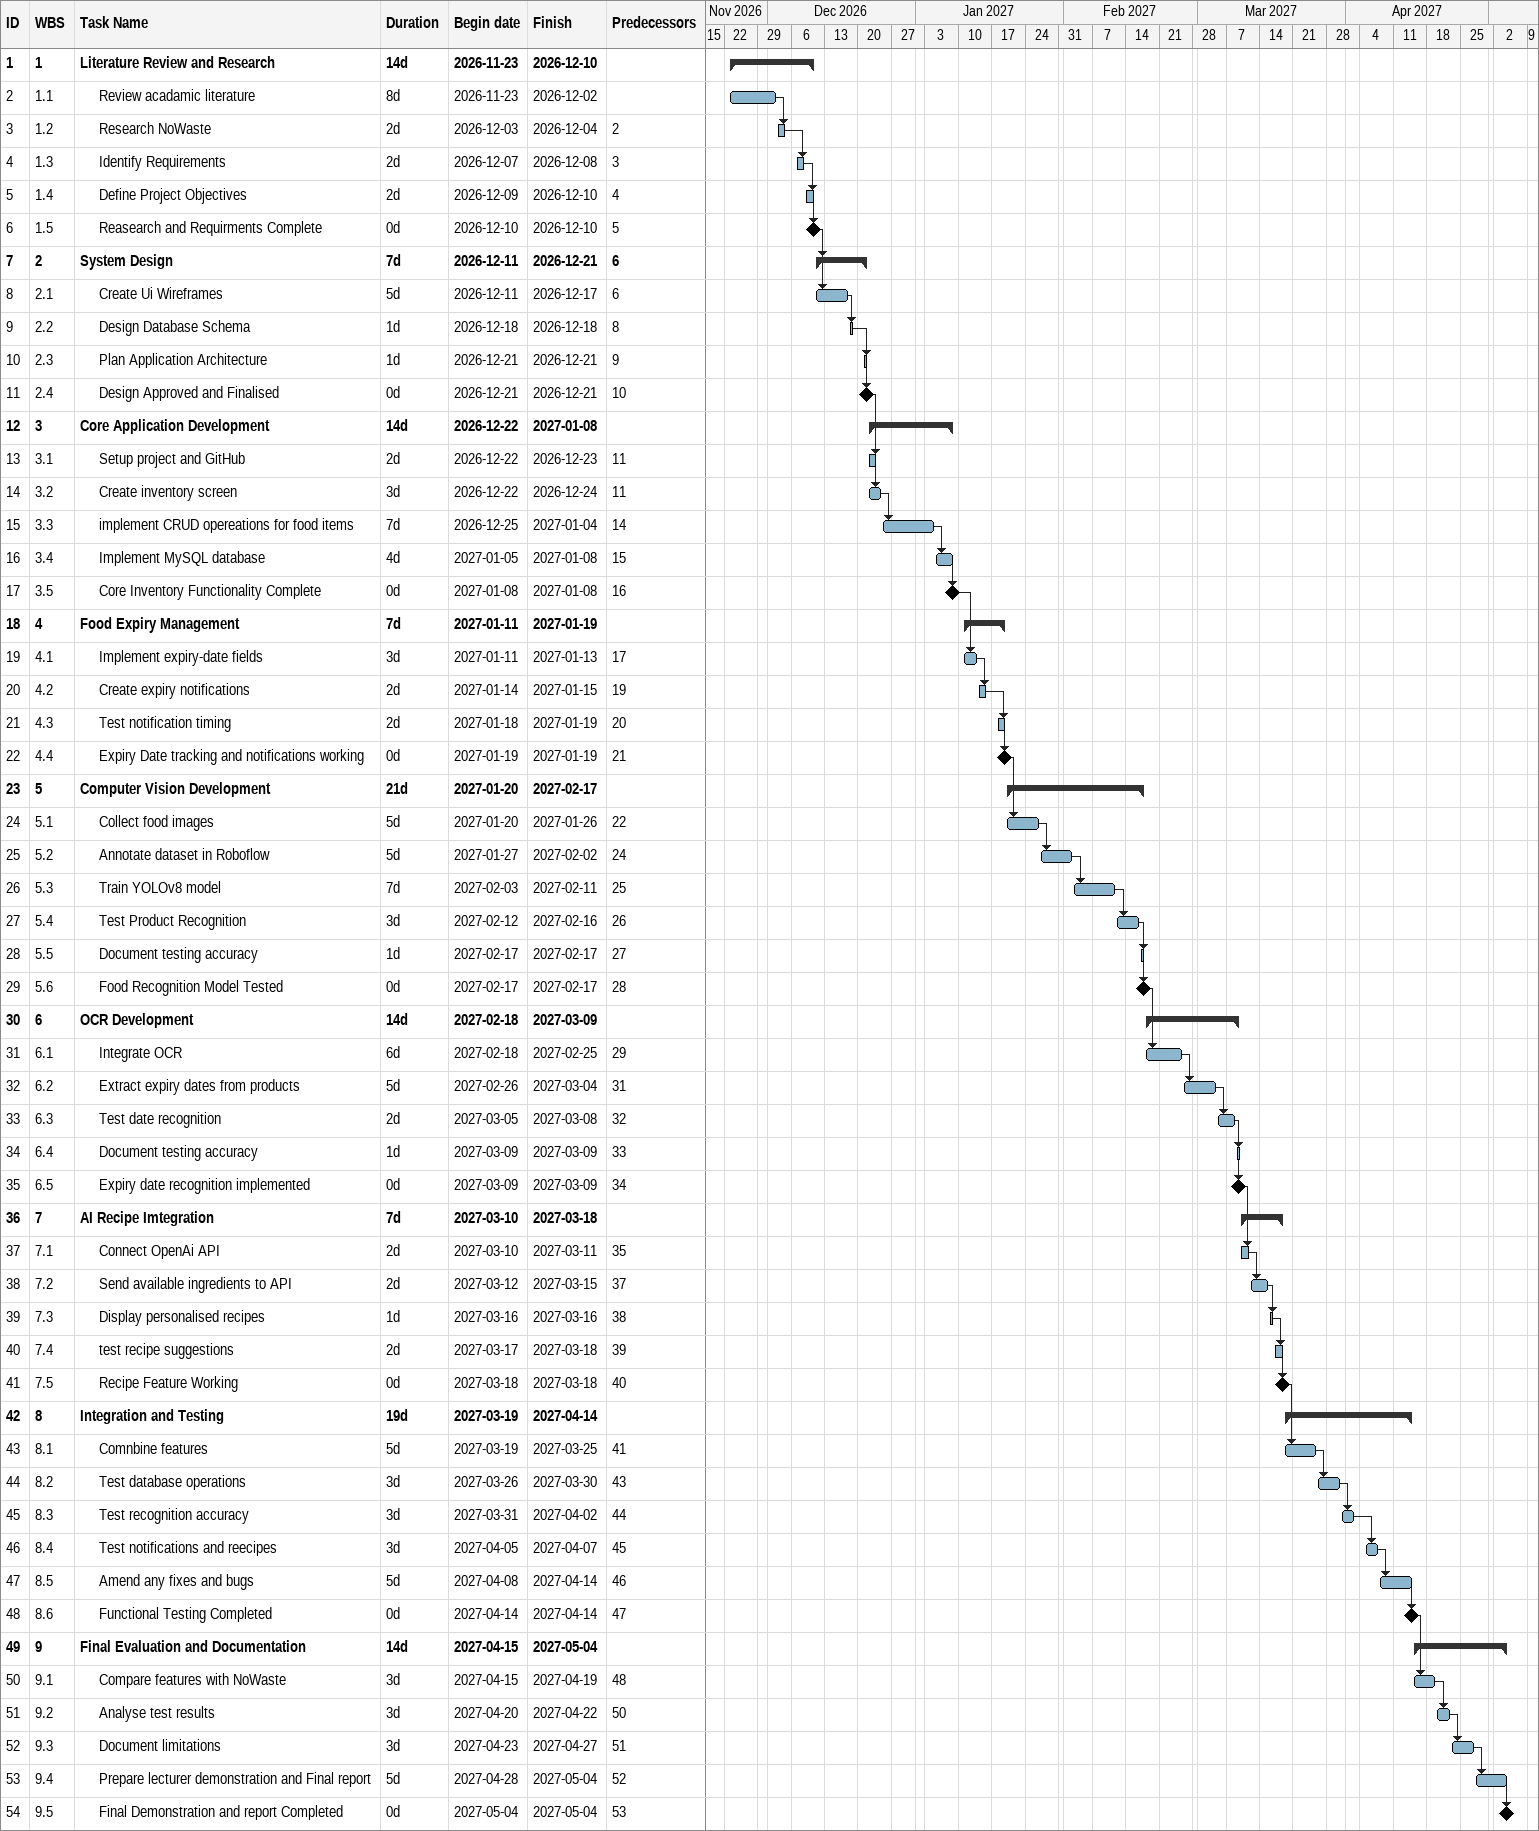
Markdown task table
| ID | WBS | Task | Duration | Start | Finish | Predecessors |
|---|---|---|---|---|---|---|
| 1 | 1 | **Literature Review and Research** | 14d | 2026-11-23 | 2026-12-10 |  |
| 2 | 1.1 | Review acadamic literature | 8d | 2026-11-23 | 2026-12-02 |  |
| 3 | 1.2 | Research NoWaste | 2d | 2026-12-03 | 2026-12-04 | 2 |
| 4 | 1.3 | Identify Requirements | 2d | 2026-12-07 | 2026-12-08 | 3 |
| 5 | 1.4 | Define Project Objectives | 2d | 2026-12-09 | 2026-12-10 | 4 |
| 6 | 1.5 | Reasearch and Requirments Complete | 0d | 2026-12-10 | 2026-12-10 | 5 |
| 7 | 2 | **System Design** | 7d | 2026-12-11 | 2026-12-21 | 6 |
| 8 | 2.1 | Create Ui Wireframes | 5d | 2026-12-11 | 2026-12-17 | 6 |
| 9 | 2.2 | Design Database Schema | 1d | 2026-12-18 | 2026-12-18 | 8 |
| 10 | 2.3 | Plan Application Architecture | 1d | 2026-12-21 | 2026-12-21 | 9 |
| 11 | 2.4 | Design Approved and Finalised | 0d | 2026-12-21 | 2026-12-21 | 10 |
| 12 | 3 | **Core Application Development** | 14d | 2026-12-22 | 2027-01-08 |  |
| 13 | 3.1 | Setup project and GitHub | 2d | 2026-12-22 | 2026-12-23 | 11 |
| 14 | 3.2 | Create inventory screen | 3d | 2026-12-22 | 2026-12-24 | 11 |
| 15 | 3.3 | implement CRUD opereations for food items | 7d | 2026-12-25 | 2027-01-04 | 14 |
| 16 | 3.4 | Implement MySQL database | 4d | 2027-01-05 | 2027-01-08 | 15 |
| 17 | 3.5 | Core Inventory Functionality Complete | 0d | 2027-01-08 | 2027-01-08 | 16 |
| 18 | 4 | **Food Expiry Management** | 7d | 2027-01-11 | 2027-01-19 |  |
| 19 | 4.1 | Implement expiry-date fields | 3d | 2027-01-11 | 2027-01-13 | 17 |
| 20 | 4.2 | Create expiry notifications | 2d | 2027-01-14 | 2027-01-15 | 19 |
| 21 | 4.3 | Test notification timing | 2d | 2027-01-18 | 2027-01-19 | 20 |
| 22 | 4.4 | Expiry Date tracking and notifications working | 0d | 2027-01-19 | 2027-01-19 | 21 |
| 23 | 5 | **Computer Vision Development** | 21d | 2027-01-20 | 2027-02-17 |  |
| 24 | 5.1 | Collect food images | 5d | 2027-01-20 | 2027-01-26 | 22 |
| 25 | 5.2 | Annotate dataset in Roboflow | 5d | 2027-01-27 | 2027-02-02 | 24 |
| 26 | 5.3 | Train YOLOv8 model | 7d | 2027-02-03 | 2027-02-11 | 25 |
| 27 | 5.4 | Test Product Recognition | 3d | 2027-02-12 | 2027-02-16 | 26 |
| 28 | 5.5 | Document testing accuracy | 1d | 2027-02-17 | 2027-02-17 | 27 |
| 29 | 5.6 | Food Recognition Model Tested | 0d | 2027-02-17 | 2027-02-17 | 28 |
| 30 | 6 | **OCR Development** | 14d | 2027-02-18 | 2027-03-09 |  |
| 31 | 6.1 | Integrate OCR | 6d | 2027-02-18 | 2027-02-25 | 29 |
| 32 | 6.2 | Extract expiry dates from products | 5d | 2027-02-26 | 2027-03-04 | 31 |
| 33 | 6.3 | Test date recognition | 2d | 2027-03-05 | 2027-03-08 | 32 |
| 34 | 6.4 | Document testing accuracy | 1d | 2027-03-09 | 2027-03-09 | 33 |
| 35 | 6.5 | Expiry date recognition implemented | 0d | 2027-03-09 | 2027-03-09 | 34 |
| 36 | 7 | **AI Recipe Imtegration** | 7d | 2027-03-10 | 2027-03-18 |  |
| 37 | 7.1 | Connect OpenAi API | 2d | 2027-03-10 | 2027-03-11 | 35 |
| 38 | 7.2 | Send available ingredients to API | 2d | 2027-03-12 | 2027-03-15 | 37 |
| 39 | 7.3 | Display personalised recipes | 1d | 2027-03-16 | 2027-03-16 | 38 |
| 40 | 7.4 | test recipe suggestions | 2d | 2027-03-17 | 2027-03-18 | 39 |
| 41 | 7.5 | Recipe Feature Working | 0d | 2027-03-18 | 2027-03-18 | 40 |
| 42 | 8 | **Integration and Testing** | 19d | 2027-03-19 | 2027-04-14 |  |
| 43 | 8.1 | Comnbine features | 5d | 2027-03-19 | 2027-03-25 | 41 |
| 44 | 8.2 | Test database operations | 3d | 2027-03-26 | 2027-03-30 | 43 |
| 45 | 8.3 | Test recognition accuracy | 3d | 2027-03-31 | 2027-04-02 | 44 |
| 46 | 8.4 | Test notifications and reecipes | 3d | 2027-04-05 | 2027-04-07 | 45 |
| 47 | 8.5 | Amend any fixes and bugs | 5d | 2027-04-08 | 2027-04-14 | 46 |
| 48 | 8.6 | Functional Testing Completed | 0d | 2027-04-14 | 2027-04-14 | 47 |
| 49 | 9 | **Final Evaluation and Documentation** | 14d | 2027-04-15 | 2027-05-04 |  |
| 50 | 9.1 | Compare features with NoWaste | 3d | 2027-04-15 | 2027-04-19 | 48 |
| 51 | 9.2 | Analyse test results | 3d | 2027-04-20 | 2027-04-22 | 50 |
| 52 | 9.3 | Document limitations | 3d | 2027-04-23 | 2027-04-27 | 51 |
| 53 | 9.4 | Prepare lecturer demonstration and Final report | 5d | 2027-04-28 | 2027-05-04 | 52 |
| 54 | 9.5 | Final Demonstration and report Completed | 0d | 2027-05-04 | 2027-05-04 | 53 |
